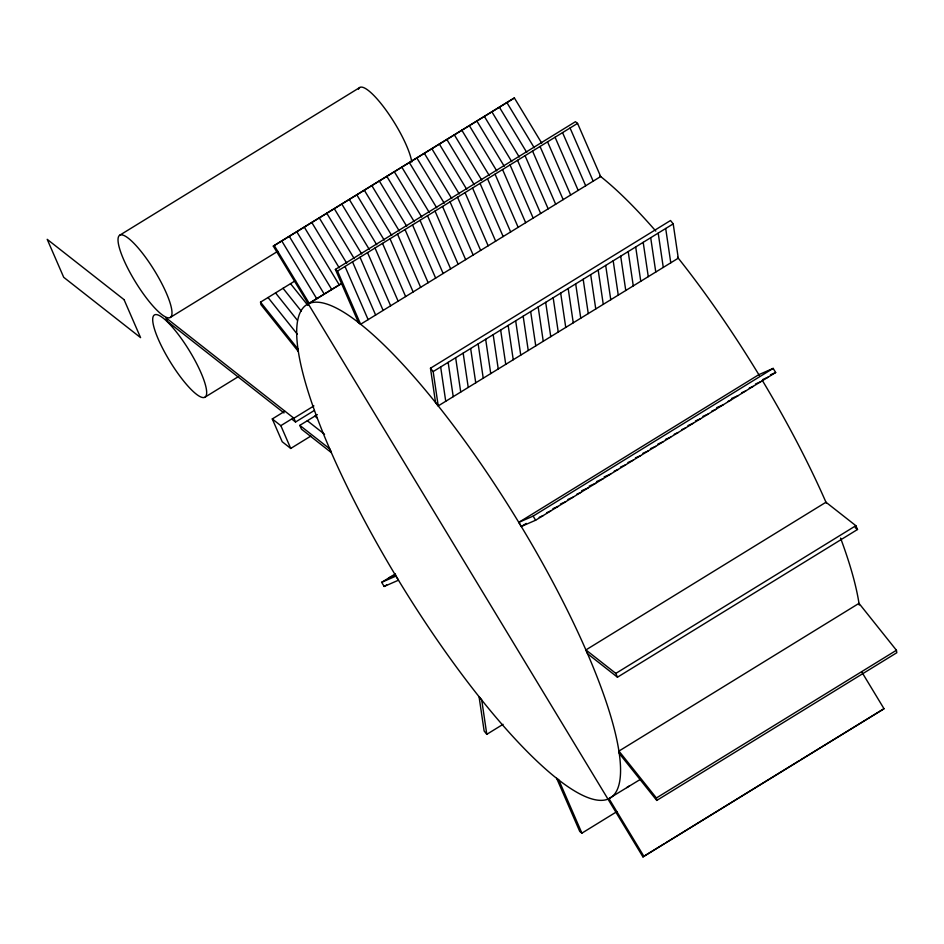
<?xml version="1.0" encoding="UTF-8"?>
<svg xmlns="http://www.w3.org/2000/svg" width="944" height="944" viewBox="0 0 944 944"><rect width="100%" height="100%" fill="white"/><g stroke="black" fill="none" stroke-linecap="round" stroke-linejoin="round"><path stroke-width="1.42" d="M119.782 235.186L359.841 87.473M861.978 672.317L884.021 708.732L642.947 856.892L273.3 246.113L514.374 97.952L541.738 143.169M273.3 246.113L514.374 97.952M170.227 317.479A48.262 11.068 58.4 0 0 140.727 251.01A48.262 11.068 58.4 0 0 124.065 260.509A48.262 11.068 58.4 0 0 170.227 317.479L277.748 251.316M260.532 302.139L297.974 349.044L298.339 351.487L260.898 304.582L260.532 302.139L295.543 280.592M335.38 269.406L575.427 121.705L577.563 123.381L600.679 176.54L360.632 324.252L358.496 322.577L335.38 269.406L337.515 271.081L360.632 324.252M337.515 271.081L577.563 123.381M309.526 303.118L340.772 283.884M308.275 303.885L341.799 283.436M204.907 397.223A48.262 11.068 58.4 0 0 175.407 330.754A48.262 11.068 58.4 0 0 158.745 340.253A48.262 11.068 58.4 0 0 204.907 397.223L238.655 376.455M310.741 436.128L290.74 448.447L282.197 441.733L272.285 418.947L284.793 411.254M272.285 418.947L280.828 425.661L293.336 417.968M284.002 412.953L167.442 321.456L165.79 317.656L293.891 418.216L313.904 405.908M292.085 419.289L295.543 422.015L314.305 410.475M299.814 425.366L329.704 448.825L331.356 452.624L301.466 429.154L299.814 425.366L317.326 414.593M430.476 368.231L670.523 220.518L673.202 223.87L678.276 258.184L438.228 405.896L435.55 402.545L430.476 368.231L433.154 371.582L438.228 405.896M433.154 371.582L673.202 223.87M381.659 582.33L395.984 576.064L398.486 580.194L384.161 586.46L381.659 582.33L395.406 573.869M384.161 586.46L386.662 584.914M518.799 522.374L758.846 374.662L773.171 368.396L775.673 372.526L535.626 520.227L521.289 526.492L518.799 522.374L533.124 516.108L773.171 368.396M521.289 526.492L526.292 523.424M585.917 649.932L825.976 502.232L855.866 525.69L857.518 529.49L617.459 677.202L587.569 653.732L585.917 649.932L615.818 673.402L617.459 677.202M486.797 734.326L481.723 700.011L479.056 696.66L484.13 730.975L486.797 734.326L503.058 724.319M615.818 673.402L855.866 525.69M618.945 751.07L858.993 603.358L896.434 650.263L896.8 652.717L656.753 800.429L619.299 753.524L618.945 751.07L656.387 797.975L656.753 800.429M626.745 787.579L629.235 786.033M607.983 799.12L640.268 779.437M581.905 833.151L558.789 779.98L556.653 778.304L579.769 831.475L581.905 833.151L616.916 811.604M656.387 797.975L896.434 650.263M642.947 856.892L664.21 843.818M665.461 843.051L799.238 760.722M800.488 759.955L884.021 708.732M770.457 374.803L775.673 372.526M762.964 379.417L768.168 377.14M755.46 384.031L760.663 381.754M749.265 388.078L753.17 386.367M741.76 392.692L745.666 390.981M731.647 398.451L738.161 395.607M728.06 401.353L730.668 400.221M716.649 407.678L723.163 404.834M711.752 411.159L715.658 409.448M702.95 416.339L708.153 414.062M695.445 420.953L700.66 418.676M687.94 425.579L693.156 423.301M681.745 429.626L685.651 427.915M674.24 434.24L678.146 432.529M665.437 439.42L670.653 437.143M657.933 444.034L663.148 441.757M650.44 448.66L655.643 446.382M642.935 453.273L648.15 450.996M635.43 457.887L640.646 455.61M627.937 462.501L633.141 460.224M620.432 467.115L625.636 464.837M614.225 471.162L618.143 469.451M604.125 476.921L610.638 474.077M596.62 481.534L603.133 478.691M589.127 486.148L595.629 483.304M581.622 490.762L588.136 487.918M576.725 494.243L580.631 492.532M567.922 499.435L573.126 497.158M389.164 577.716L395.678 574.861M560.417 504.049L565.633 501.771M552.913 508.663L558.128 506.385M546.718 512.71L550.623 510.999M539.213 517.324L543.119 515.613M855.217 527.684L857.518 529.49M314.824 416.127L317.113 417.932M307.319 420.741L324.559 434.287M290.54 283.672L307.886 305.408M283.035 288.286L301.301 311.166M275.53 292.9L297.454 320.358M268.037 297.513L297.254 334.129M506.881 102.566L534.245 147.783M499.376 107.191L526.74 152.409M491.871 111.805L519.235 157.023M484.366 116.419L511.742 161.636M476.873 121.033L504.238 166.25M469.369 125.646L496.733 170.864M461.864 130.272L489.228 175.478M454.371 134.886L481.735 180.103M446.866 139.5L474.23 184.717M439.361 144.113L466.725 189.331M431.856 148.727L459.221 193.945M424.363 153.353L451.728 198.559M416.859 157.967L444.223 203.184M409.354 162.58L436.718 207.798M401.849 167.194L429.225 212.412M394.356 171.808L421.72 217.026M386.851 176.422L414.215 221.639M379.346 181.047L406.711 226.265M371.853 185.661L399.218 230.879M364.349 190.275L391.713 235.493M356.844 194.889L384.208 240.106M349.339 199.503L376.703 244.72M533.124 516.108L535.626 520.227M341.846 204.128L369.21 249.334M334.341 208.742L361.705 253.96M326.836 213.356L354.201 258.573M319.332 217.97L346.708 263.187M311.839 222.583L339.203 267.801M304.334 227.197L339.297 284.982M296.829 231.823L331.804 289.596M289.336 236.437L324.299 294.209M281.831 241.05L316.795 298.823M274.326 245.664L309.29 303.449M609.01 798.671L643.973 856.444M570.058 127.995L593.174 181.165M562.553 132.608L585.681 185.779M555.06 137.222L578.176 190.393M547.555 141.836L570.672 195.007M540.051 146.462L563.167 199.621M532.558 151.075L555.674 204.234M525.053 155.689L548.169 208.86M517.548 160.303L540.664 213.474M510.043 164.917L533.171 218.088M502.55 169.531L525.666 222.701M495.045 174.156L518.162 227.315M487.541 178.77L510.657 231.941M480.036 183.384L503.164 236.555M472.543 187.998L495.659 241.168M465.038 192.611L488.154 245.782M457.533 197.237L480.649 250.396M450.04 201.851L473.156 255.01M442.535 206.465L465.652 259.635M435.031 211.078L458.147 264.249M427.526 215.692L450.654 268.863M420.033 220.306L443.149 273.477M412.528 224.932L435.644 278.091M405.023 229.545L428.139 282.716M397.53 234.159L420.646 287.33M390.025 238.773L413.142 291.944M382.521 243.387L405.637 296.558M375.016 248.012L398.132 301.171M367.523 252.626L390.639 305.797M360.018 257.24L383.134 310.411M352.513 261.854L375.629 315.025M345.008 266.468L368.136 319.638M293.891 418.216L295.543 422.015M280.828 425.661L290.74 448.447M665.697 228.495L670.771 262.798M658.204 233.109L663.278 267.423M650.699 237.723L655.773 272.037M643.194 242.337L648.268 276.651M635.69 246.95L640.764 281.265M628.197 251.564L633.271 285.879M620.692 256.19L625.766 290.504M613.187 260.804L618.261 295.118M605.682 265.417L610.768 299.732M598.189 270.031L603.263 304.346M590.684 274.645L595.758 308.959M583.18 279.271L588.254 313.573M575.687 283.884L580.761 318.199M568.182 288.498L573.256 322.813M560.677 293.112L565.751 327.426M553.172 297.726L558.246 332.04M545.679 302.34L550.753 336.654M538.174 306.965L543.248 341.28M530.67 311.579L535.744 345.893M523.165 316.193L528.251 350.507M515.672 320.807L520.746 355.121M508.167 325.42L513.241 359.735M500.662 330.046L505.736 364.36M493.169 334.66L498.243 368.974M485.664 339.274L490.738 373.588M478.16 343.887L483.234 378.202M470.655 348.501L475.741 382.816M463.162 353.127L468.236 387.429M455.657 357.741L460.731 392.055M448.152 362.354L453.226 396.669M440.659 366.968L445.733 401.283M599.947 175.973A289.572 66.399 58.4 0 1 655.809 231.103M677.556 257.275A289.572 66.399 58.4 0 1 759.365 375.523M762.256 380.314A289.572 66.399 58.4 0 1 826.413 503.258M840.561 538.092A289.572 66.399 58.4 0 1 859.241 605.021M358.484 89.22A48.262 11.068 58.4 0 1 385.565 109.516A48.262 11.068 58.4 0 1 411.785 162.026M124.065 299.661L47.2 239.328L63.708 277.3L140.573 337.633L124.065 299.661M330.53 450.725A289.572 66.399 58.4 0 0 608.502 798.895A289.572 66.399 58.4 0 0 436.895 404.221A289.572 66.399 58.4 0 0 330.53 450.725"/></g></svg>
